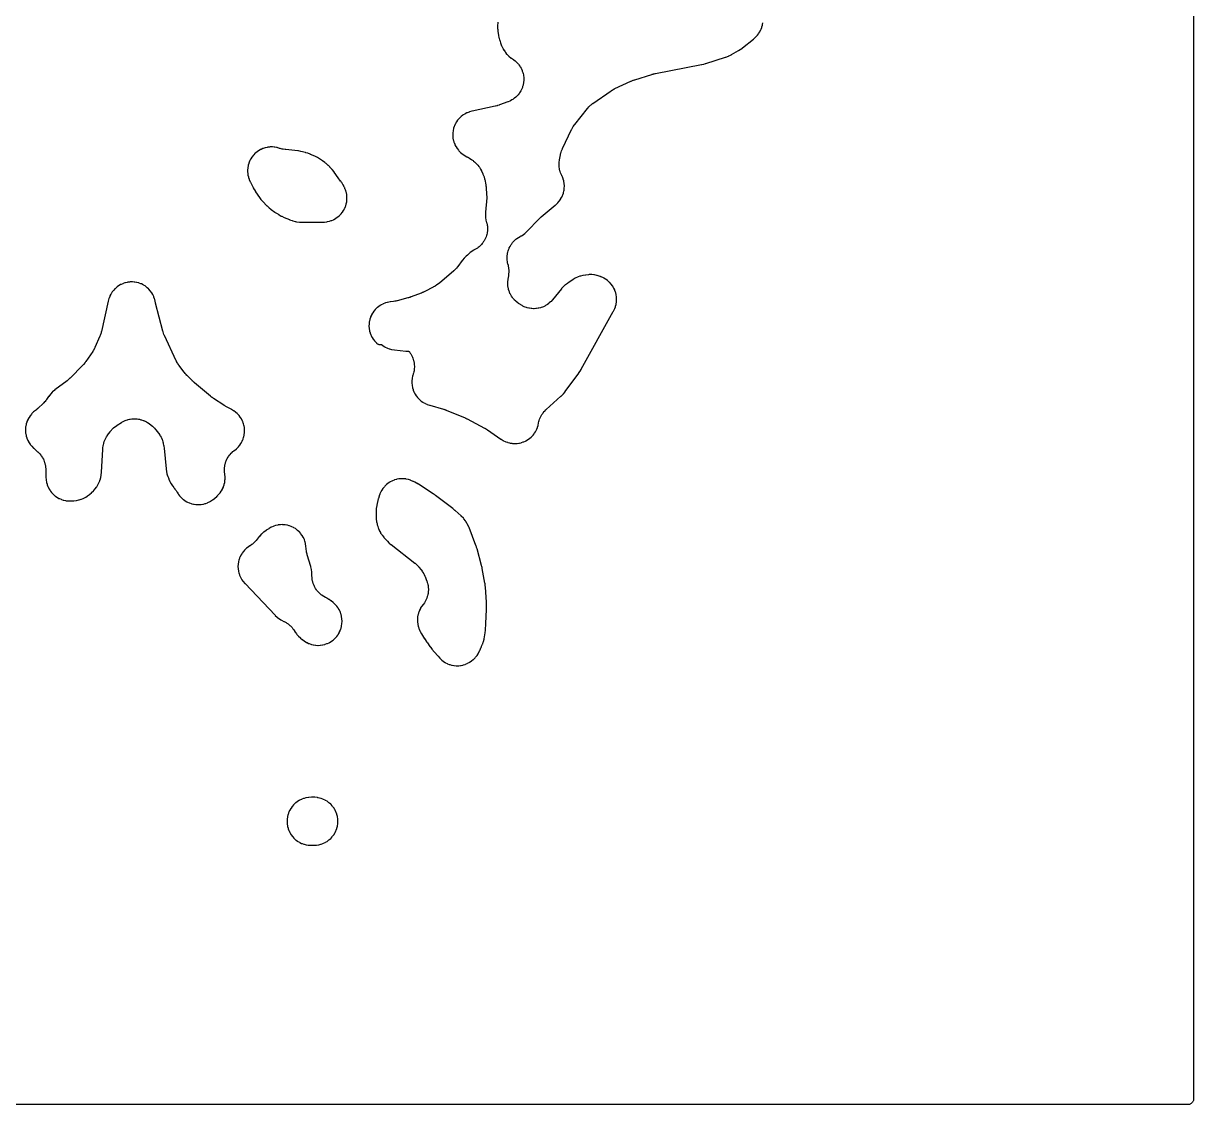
# Model space of a CAD drawing. Header units: millimetres. Extents: x 0 to 300, y 0 to 300.
# Drawn here: x 137.6 to 300.1, y -0.1 to 150 of the extents above; entities that cross this region are included whole.
import ezdxf

# ---------------------------------------------------------------- set-up
doc = ezdxf.new("R2010")
doc.units = ezdxf.units.MM
doc.layers.add('CUT', color=7, linetype='CONTINUOUS')

msp = doc.modelspace()

# ---------------------------------------------------------------- linework, layer by layer
at = {"layer": 'CUT'}
for points in [[(300.1235, 299.3054), (300.1235, 0.6946), (300.1187, 0.5967), (300.1072, 0.5191), (300.0882, 0.4431), (300.0617, 0.3692), (300.0282, 0.2983), (299.9879, 0.2311), (299.9412, 0.1681), (299.8885, 0.11), (299.8304, 0.0573), (299.7674, 0.0106), (299.7002, -0.0297), (299.6293, -0.0632), (299.5555, -0.0896), (299.4794, -0.1087), (299.4018, -0.1202), (299.3039, -0.125), (296.6235, -0.125), (3.375, -0.125)], [(203.4896, 150.1912), (203.4769, 149.6175), (203.4769, 149.5839), (203.4839, 149.2678), (203.4883, 149.2009), (203.5231, 148.8866), (203.5275, 148.8534), (203.6058, 148.3502), (203.6104, 148.3238), (203.6676, 148.0257), (203.6796, 147.9733), (203.7578, 147.6801), (203.7651, 147.6543), (203.8664, 147.3218), (203.8801, 147.281), (204.0201, 146.9004), (204.0543, 146.8215), (204.2364, 146.4591), (204.2568, 146.4213), (204.2714, 146.3959), (204.2931, 146.3605), (204.5067, 146.0323), (204.5557, 145.9652), (204.733, 145.7488), (204.789, 145.6875), (204.9888, 145.4918), (205.0513, 145.437), (205.3592, 145.1951), (205.3926, 145.1704), (205.6716, 144.9749), (205.717, 144.9414), (205.91, 144.7914), (205.9956, 144.7178), (206.1523, 144.5689), (206.2302, 144.4873), (206.3715, 144.3236), (206.4409, 144.2346), (206.5653, 144.0578), (206.6256, 143.9624), (206.7319, 143.7741), (206.7824, 143.6733), (206.8696, 143.4754), (206.9099, 143.37), (206.9771, 143.1645), (207.0068, 143.0556), (207.0533, 142.8445), (207.0721, 142.7332), (207.0975, 142.5185), (207.1052, 142.4059), (207.1093, 142.1898), (207.1058, 142.077), (207.0885, 141.8615), (207.0739, 141.7496), (207.0353, 141.5368), (207.0097, 141.4269), (206.9503, 141.219), (206.914, 141.1122), (206.8343, 140.9112), (206.7876, 140.8085), (206.6884, 140.6164), (206.6318, 140.5188), (206.5141, 140.3374), (206.4481, 140.2459), (206.313, 140.077), (206.2383, 139.9925), (206.0872, 139.8378), (206.0045, 139.7611), (205.8389, 139.6221), (205.7489, 139.5539), (205.5704, 139.432), (205.4741, 139.3731), (205.2844, 139.2694), (205.1828, 139.2203), (204.9578, 139.1248), (204.9053, 139.1041), (203.7346, 138.6748), (203.6975, 138.6619), (203.5172, 138.6027), (203.4797, 138.5911), (203.4077, 138.5702), (203.3698, 138.5599), (203.1859, 138.5133), (203.1477, 138.5043), (199.9544, 137.8113), (199.9179, 137.8024), (199.5757, 137.7102), (199.5042, 137.6871), (199.2675, 137.5974), (199.1986, 137.5674), (198.9719, 137.4548), (198.9063, 137.418), (198.6918, 137.2836), (198.6302, 137.2406), (198.43, 137.0856), (198.373, 137.0367), (198.1891, 136.8627), (198.1371, 136.8084), (197.9714, 136.6171), (197.925, 136.5579), (197.7789, 136.3512), (197.7386, 136.2877), (197.6137, 136.0676), (197.5799, 136.0005), (197.4773, 135.769), (197.4503, 135.6989), (197.371, 135.4585), (197.3511, 135.386), (197.296, 135.1389), (197.2832, 135.0649), (197.2528, 134.8136), (197.2475, 134.7386), (197.242, 134.4855), (197.2441, 134.4104), (197.2637, 134.158), (197.2732, 134.0835), (197.3176, 133.8342), (197.3344, 133.761), (197.4032, 133.5174), (197.4272, 133.4461), (197.5197, 133.2105), (197.5506, 133.142), (197.6659, 132.9166), (197.7034, 132.8515), (197.8404, 132.6387), (197.8842, 132.5776), (198.0416, 132.3793), (198.0911, 132.3228), (198.2673, 132.141), (198.3222, 132.0897), (198.5155, 131.9262), (198.5752, 131.8806), (198.7837, 131.737), (198.8477, 131.6975), (199.2232, 131.4903), (199.254, 131.4726), (199.2749, 131.461), (199.3052, 131.4448), (199.3558, 131.4161), (199.4137, 131.3812), (199.4377, 131.3663), (199.474, 131.3432), (199.4822, 131.338), (199.8456, 131.1023), (199.8866, 131.0745), (200.0615, 130.95), (200.1396, 130.8891), (200.2841, 130.766), (200.3566, 130.6985), (200.5073, 130.5456), (200.5413, 130.5096), (200.6827, 130.3531), (200.7198, 130.3099), (200.876, 130.1186), (200.9436, 130.0268), (201.0641, 129.8447), (201.1222, 129.7467), (201.2372, 129.5282), (201.2625, 129.4771), (201.4139, 129.1509), (201.441, 129.0877), (201.5498, 128.8108), (201.5922, 128.6801), (201.6669, 128.3921), (201.6821, 128.3251), (201.8257, 127.5922), (201.8323, 127.5555), (201.8611, 127.3774), (201.8665, 127.3405), (201.8756, 127.2698), (201.8797, 127.2327), (201.8969, 127.0532), (201.8998, 127.016), (201.9779, 125.7679), (201.9784, 125.758), (201.8009, 123.7813), (201.7985, 123.7442), (201.7843, 123.3941), (201.7849, 123.3198), (201.7992, 123.0699), (201.8071, 122.996), (201.8457, 122.7486), (201.8608, 122.6759), (201.9501, 122.3303), (201.9605, 122.2937), (201.9792, 122.234), (202.0066, 122.1288), (202.0495, 121.925), (202.0541, 121.8966), (202.0621, 121.8229), (202.0745, 121.6153), (202.0757, 121.5068), (202.0683, 121.2989), (202.0593, 121.1908), (202.0321, 120.9846), (202.0129, 120.8778), (201.9662, 120.6751), (201.9369, 120.5706), (201.8712, 120.3733), (201.832, 120.2721), (201.7479, 120.082), (201.6993, 119.9849), (201.5974, 119.8036), (201.5398, 119.7116), (201.4211, 119.5409), (201.355, 119.4548), (201.2206, 119.2961), (201.1467, 119.2167), (200.9978, 119.0714), (200.9166, 118.9994), (200.7546, 118.869), (200.6669, 118.8051), (200.4933, 118.6907), (200.3999, 118.6353), (200.2274, 118.5439), (200.195, 118.5257), (199.9465, 118.378), (199.8853, 118.3376), (199.6861, 118.1915), (199.6291, 118.1453), (199.4449, 117.9808), (199.3927, 117.9293), (199.3425, 117.8749), (199.2937, 117.8385), (199.0991, 117.6774), (199.0437, 117.6268), (198.8659, 117.4474), (198.8158, 117.3915), (198.5929, 117.117), (198.5699, 117.0874), (197.9696, 116.2687), (197.9295, 116.2172), (197.7496, 115.9992), (197.661, 115.9035), (197.4574, 115.7076), (197.4091, 115.6637), (195.3987, 113.9391), (195.0389, 113.6851), (195.0085, 113.6643), (194.8596, 113.5662), (194.8285, 113.5464), (194.7685, 113.5096), (194.7367, 113.4908), (194.5818, 113.4025), (194.5495, 113.3848), (193.3868, 112.7714), (193.3535, 112.7545), (193.191, 112.6755), (193.1572, 112.6597), (193.092, 112.6306), (193.0576, 112.6159), (192.8904, 112.5477), (192.8555, 112.5342), (191.4608, 112.0182), (191.4428, 112.0117), (191.3575, 111.9818), (191.3294, 111.9723), (191.2849, 111.958), (191.2749, 111.9548), (191.215, 111.9361), (191.1966, 111.9306), (191.1099, 111.9051), (191.0814, 111.8972), (191.0361, 111.8851), (191.026, 111.8825), (189.5096, 111.4948), (189.4777, 111.4871), (189.3232, 111.4523), (189.2911, 111.4456), (189.2297, 111.4336), (189.1974, 111.4278), (189.0412, 111.4019), (189.0087, 111.397), (188.5823, 111.339), (188.5459, 111.3331), (188.2037, 111.2694), (188.1319, 111.2524), (187.893, 111.1835), (187.8231, 111.1596), (187.592, 111.0677), (187.5248, 111.0372), (187.3037, 110.9234), (187.2398, 110.8864), (187.0308, 110.7517), (186.9708, 110.7087), (186.7758, 110.5544), (186.7203, 110.5058), (186.5412, 110.3332), (186.4906, 110.2795), (186.3291, 110.0904), (186.284, 110.032), (186.1416, 109.8281), (186.1023, 109.7656), (185.9804, 109.5489), (185.9474, 109.4828), (185.8471, 109.2553), (185.8206, 109.1864), (185.7429, 108.9502), (185.7232, 108.879), (185.6687, 108.6364), (185.6561, 108.5637), (185.6254, 108.3169), (185.6199, 108.2433), (185.6133, 107.9947), (185.6149, 107.9209), (185.6324, 107.6729), (185.6412, 107.5996), (185.6827, 107.3544), (185.6986, 107.2823), (185.7637, 107.0423), (185.7865, 106.9721), (185.8746, 106.7396), (185.904, 106.6719), (186.0143, 106.449), (186.0502, 106.3845), (186.1815, 106.1734), (186.2235, 106.1126), (186.3747, 105.9152), (186.4224, 105.8589), (186.592, 105.6771), (186.6449, 105.6256), (186.67, 105.6035), (186.7279, 105.5573), (186.7899, 105.5169), (186.8557, 105.4827), (186.9244, 105.4552), (186.9955, 105.4344), (187.0683, 105.4207), (187.1421, 105.4141), (187.2161, 105.4147), (187.2898, 105.4225), (187.3143, 105.4276), (187.338, 105.4079), (187.538, 105.258), (187.5995, 105.2164), (187.8132, 105.0867), (187.8784, 105.0514), (188.1037, 104.9432), (188.1721, 104.9143), (188.4069, 104.8286), (188.4778, 104.8066), (188.7198, 104.7442), (188.7925, 104.7292), (189.1381, 104.6752), (189.1749, 104.6704), (190.7116, 104.507), (190.7334, 104.505), (190.9794, 104.4859), (191.023, 104.4838), (191.146, 104.4814), (191.1639, 104.4611), (191.2325, 104.3749), (191.356, 104.2036), (191.416, 104.1112), (191.5223, 103.9287), (191.5731, 103.8309), (191.6613, 103.639), (191.7024, 103.5368), (191.7717, 103.3373), (191.8027, 103.2316), (191.8524, 103.0263), (191.8731, 102.9181), (191.9027, 102.709), (191.9128, 102.5993), (191.9221, 102.3883), (191.9216, 102.2781), (191.9105, 102.0672), (191.8993, 101.9576), (191.8679, 101.7488), (191.8462, 101.6407), (191.7947, 101.4359), (191.7627, 101.3304), (191.685, 101.1129), (191.6636, 101.0425), (191.6492, 100.9703), (191.6203, 100.778), (191.6099, 100.7186), (191.607, 100.7011), (191.6066, 100.6984), (191.602, 100.6622), (191.5768, 100.4174), (191.5729, 100.3445), (191.5713, 100.0984), (191.5744, 100.0255), (191.5965, 99.7804), (191.6065, 99.7081), (191.652, 99.4663), (191.6689, 99.3953), (191.7374, 99.159), (191.7611, 99.0899), (191.852, 98.8613), (191.8822, 98.7948), (191.9945, 98.5759), (192.031, 98.5126), (192.1638, 98.3056), (192.2062, 98.2461), (192.3583, 98.0527), (192.4062, 97.9976), (192.5762, 97.8197), (192.6291, 97.7694), (192.8154, 97.6087), (192.8729, 97.5637), (193.0737, 97.4216), (193.1353, 97.3823), (193.3489, 97.2602), (193.4139, 97.227), (193.6382, 97.1259), (193.7061, 97.0991), (194.0322, 96.9884), (194.067, 96.9775), (195.9783, 96.4293), (195.998, 96.4234), (196.091, 96.3949), (196.1213, 96.3852), (196.1691, 96.3691), (196.1797, 96.3654), (196.2435, 96.3432), (196.2629, 96.3362), (196.3541, 96.3026), (196.3839, 96.2911), (196.4306, 96.2724), (196.4411, 96.2681), (198.876, 95.2637), (198.8929, 95.2566), (198.9725, 95.2223), (198.9985, 95.2107), (199.0392, 95.1919), (199.0483, 95.1876), (199.1028, 95.1619), (199.1193, 95.1539), (199.1971, 95.1157), (199.2224, 95.1028), (199.2622, 95.082), (199.2711, 95.0773), (201.6754, 93.7918), (201.6925, 93.7825), (201.7727, 93.7378), (201.7988, 93.7228), (201.8398, 93.6986), (201.8489, 93.6931), (201.9035, 93.6601), (201.92, 93.6499), (201.9978, 93.6011), (202.0231, 93.5847), (202.0626, 93.5584), (202.0715, 93.5524), (203.9248, 92.2936), (203.9557, 92.2737), (204.2516, 92.0929), (204.3162, 92.0577), (204.5391, 91.9496), (204.6067, 91.9208), (204.839, 91.8347), (204.9091, 91.8126), (205.1486, 91.7494), (205.2206, 91.7341), (205.4651, 91.6944), (205.5382, 91.6861), (205.7854, 91.6702), (205.8589, 91.669), (206.1065, 91.6771), (206.1798, 91.683), (206.4254, 91.715), (206.4978, 91.728), (206.7392, 91.7835), (206.81, 91.8034), (207.0449, 91.882), (207.1134, 91.9087), (207.3396, 92.0096), (207.4053, 92.0428), (207.6207, 92.1651), (207.6828, 92.2045), (207.8854, 92.3471), (207.9434, 92.3923), (208.1312, 92.5537), (208.1846, 92.6043), (208.356, 92.7832), (208.4042, 92.8387), (208.5575, 93.0333), (208.6001, 93.0932), (208.7339, 93.3017), (208.7705, 93.3655), (208.8835, 93.5859), (208.9138, 93.6529), (209.005, 93.8832), (209.0287, 93.9528), (209.0971, 94.1909), (209.114, 94.2625), (209.1518, 94.4664), (209.1627, 94.5186), (209.2154, 94.7434), (209.2445, 94.8459), (209.3094, 95.0395), (209.3479, 95.1388), (209.4306, 95.3255), (209.4783, 95.4208), (209.5781, 95.599), (209.6344, 95.6894), (209.7504, 95.8575), (209.815, 95.9422), (209.9461, 96.0987), (210.0183, 96.1771), (210.1825, 96.3394), (210.2213, 96.376), (212.2717, 98.2218), (212.3, 98.2485), (212.5597, 98.5076), (212.6119, 98.5653), (212.8438, 98.8496), (212.8676, 98.8803), (214.7536, 101.4508), (214.7675, 101.4703), (214.9205, 101.6933), (214.9464, 101.7336), (215.0851, 101.9658), (215.097, 101.9865), (219.5423, 109.9886), (219.56, 110.0222), (219.7179, 110.3434), (219.748, 110.4131), (219.8374, 110.6526), (219.8603, 110.725), (219.9254, 110.9722), (219.941, 111.0465), (219.9811, 111.299), (219.9892, 111.3745), (220.0039, 111.6298), (220.0044, 111.7057), (219.9936, 111.9611), (219.9866, 112.0367), (219.9503, 112.2898), (219.9358, 112.3643), (219.8744, 112.6125), (219.8525, 112.6852), (219.7667, 112.926), (219.7377, 112.9962), (219.6283, 113.2273), (219.5924, 113.2942), (219.4605, 113.5132), (219.4182, 113.5762), (219.2651, 113.7809), (219.2166, 113.8394), (219.0439, 114.0279), (218.9898, 114.0812), (218.7991, 114.2515), (218.7401, 114.2992), (218.5333, 114.4496), (218.4698, 114.4911), (218.2491, 114.6202), (218.1817, 114.6552), (217.8563, 114.8041), (217.8214, 114.819), (217.7546, 114.8457), (217.7136, 114.8606), (217.3241, 114.9905), (217.24, 115.0133), (216.9443, 115.0755), (216.8614, 115.0882), (216.5555, 115.1179), (216.4702, 115.1213), (216.1924, 115.117), (216.1088, 115.111), (215.7169, 115.0614), (215.6755, 115.055), (215.3628, 114.9977), (215.3245, 114.9897), (214.966, 114.9047), (214.8909, 114.8828), (214.6424, 114.7961), (214.57, 114.7666), (214.3317, 114.6549), (214.2627, 114.6182), (213.947, 114.4283), (213.914, 114.4073), (213.4121, 114.0693), (213.4111, 114.0687), (213.3578, 114.035), (213.2357, 113.9505), (213.1977, 113.925), (213.1676, 113.9036), (212.8883, 113.695), (212.8313, 113.648), (212.6471, 113.4803), (212.595, 113.4279), (212.3613, 113.1693), (212.3372, 113.1413), (211.0959, 111.6255), (211.0593, 111.583), (210.8965, 111.4031), (210.8174, 111.3238), (210.6585, 111.1795), (210.572, 111.1084), (210.3997, 110.9805), (210.3066, 110.9182), (210.1226, 110.8077), (210.0239, 110.7549), (209.8299, 110.663), (209.7265, 110.6201), (209.5245, 110.5478), (209.4173, 110.5152), (209.2091, 110.463), (209.0993, 110.4412), (208.887, 110.4097), (208.7755, 110.3987), (208.5612, 110.3882), (208.4492, 110.3882), (208.2349, 110.3988), (208.1234, 110.4098), (207.9111, 110.4413), (207.8013, 110.4632), (207.5931, 110.5155), (207.486, 110.548), (207.284, 110.6204), (207.1805, 110.6634), (206.9866, 110.7553), (206.8879, 110.8081), (206.6798, 110.9331), (206.6325, 110.9631), (206.3963, 111.1212), (206.3959, 111.1207), (206.3759, 111.1346), (206.3578, 111.1459), (206.2624, 111.2124), (206.0864, 111.3491), (205.9983, 111.425), (205.8371, 111.5789), (205.7571, 111.6634), (205.6124, 111.8329), (205.5415, 111.9251), (205.4149, 112.1084), (205.3538, 112.2074), (205.2465, 112.4027), (205.1957, 112.5074), (205.1089, 112.7126), (205.0691, 112.8219), (205.0036, 113.0349), (204.9752, 113.1477), (204.9318, 113.3663), (204.9149, 113.4814), (204.894, 113.7033), (204.889, 113.8195), (204.8909, 114.0423), (204.8977, 114.1584), (204.9254, 114.4089), (204.9333, 114.4666), (205.0133, 114.9582), (205.0183, 114.9945), (205.0573, 115.3381), (205.062, 115.4112), (205.0661, 115.6582), (205.0638, 115.7315), (205.044, 115.9778), (205.0347, 116.0505), (204.9913, 116.2937), (204.9749, 116.3651), (204.9278, 116.5334), (204.914, 116.5877), (204.8601, 116.8243), (204.8406, 116.9347), (204.8138, 117.1476), (204.8052, 117.2593), (204.7993, 117.4738), (204.8018, 117.5858), (204.817, 117.7999), (204.8305, 117.9111), (204.8666, 118.1227), (204.8909, 118.232), (204.9477, 118.439), (204.9826, 118.5455), (205.0594, 118.7459), (205.1046, 118.8484), (205.2007, 119.0403), (205.2557, 119.1379), (205.3702, 119.3194), (205.4346, 119.4111), (205.5663, 119.5805), (205.6393, 119.6655), (205.7871, 119.8211), (205.8681, 119.8985), (206.0304, 120.0389), (206.1186, 120.108), (206.294, 120.2318), (206.3885, 120.2918), (206.5995, 120.4117), (206.6489, 120.4381), (206.7336, 120.4809), (206.7975, 120.5171), (207.0066, 120.6494), (207.0667, 120.6916), (207.2621, 120.8435), (207.3178, 120.8913), (207.5694, 121.1293), (207.5955, 121.1552), (209.1791, 122.8048), (209.1934, 122.8194), (209.2614, 122.8877), (209.284, 122.9098), (209.3201, 122.9442), (209.3283, 122.9518), (209.3772, 122.9974), (209.3922, 123.0112), (209.4639, 123.0757), (209.4877, 123.0965), (209.5257, 123.1288), (209.5342, 123.136), (211.482, 124.7598), (211.5104, 124.7846), (211.7715, 125.0252), (211.8242, 125.0789), (211.9929, 125.2683), (212.0401, 125.327), (212.1891, 125.5322), (212.2303, 125.5953), (212.3583, 125.8143), (212.393, 125.8811), (212.4987, 126.1117), (212.5266, 126.1816), (212.609, 126.4215), (212.6299, 126.4938), (212.6881, 126.7407), (212.7017, 126.8147), (212.7352, 127.0662), (212.7415, 127.1412), (212.7499, 127.3947), (212.7487, 127.47), (212.732, 127.7231), (212.7234, 127.7979), (212.6817, 128.0481), (212.6657, 128.1217), (212.5995, 128.3665), (212.5763, 128.4381), (212.4862, 128.6752), (212.456, 128.7442), (212.3763, 128.9041), (212.354, 128.9516), (212.2623, 129.1591), (212.2244, 129.2568), (212.1604, 129.4471), (212.1316, 129.5478), (212.0854, 129.7431), (212.066, 129.8461), (212.0379, 130.0449), (212.028, 130.1492), (212.0182, 130.3497), (212.018, 130.4544), (212.0267, 130.655), (212.0361, 130.7593), (212.0667, 130.9842), (212.075, 131.0359), (212.2093, 131.7682), (212.2194, 131.8175), (212.2681, 132.0298), (212.2949, 132.1267), (212.3544, 132.31), (212.3896, 132.4042), (212.4748, 132.6047), (212.4955, 132.6505), (213.7473, 135.2678), (213.7772, 135.3258), (213.9135, 135.5734), (213.9829, 135.6839), (214.1467, 135.9143), (214.186, 135.9664), (215.9733, 138.1983), (216.0087, 138.2404), (216.1665, 138.4191), (216.2432, 138.4979), (216.3973, 138.6417), (216.4812, 138.7128), (216.6704, 138.8578), (216.7148, 138.8902), (219.2551, 140.6503), (219.2681, 140.6592), (219.3012, 140.6814), (219.3766, 140.728), (219.6766, 140.8975), (219.7491, 140.9351), (219.7576, 140.9391), (219.7661, 140.9431), (221.9924, 141.976), (222.0265, 141.9912), (222.1924, 142.0617), (222.227, 142.0757), (222.2934, 142.1014), (222.3284, 142.1142), (222.4986, 142.1737), (222.534, 142.1855), (224.888, 142.9227), (224.9193, 142.932), (225.0713, 142.9748), (225.1029, 142.9833), (225.1634, 142.9985), (225.1952, 143.006), (225.3493, 143.04), (225.3813, 143.0466), (231.7918, 144.272), (231.8142, 144.2766), (232.0657, 144.3325), (232.1099, 144.3438), (232.3577, 144.4147), (232.3795, 144.4213), (235.1302, 145.299), (235.1685, 145.3124), (235.5265, 145.448), (235.6008, 145.4808), (235.9422, 145.6539), (235.9779, 145.6733), (236.9233, 146.2179), (236.9482, 146.2329), (237.1807, 146.379), (237.2288, 146.4118), (237.4493, 146.5752), (237.4724, 146.593), (239.0074, 147.8239), (239.0359, 147.8479), (239.2988, 148.0807), (239.3521, 148.1328), (239.5227, 148.3168), (239.5706, 148.3738), (239.7224, 148.5735), (239.7645, 148.635), (239.896, 148.8486), (239.9319, 148.9139), (240.0419, 149.1394), (240.0712, 149.2079), (240.1586, 149.4431), (240.181, 149.5141), (240.245, 149.7567), (240.2604, 149.8295), (240.3003, 150.0772)]]:
    msp.add_lwpolyline(points, dxfattribs=at)
for points in [[(170.6049, 125.5654), (170.6466, 125.5145), (170.8537, 125.2831), (170.8761, 125.259), (171.4469, 124.6742), (171.4704, 124.6511), (171.6971, 124.4381), (171.7471, 124.395), (171.9914, 124.2025), (172.0178, 124.1826), (172.5641, 123.7894), (172.6004, 123.7648), (172.9493, 123.543), (173.026, 123.5003), (173.0687, 123.4796), (173.0932, 123.4629), (173.1253, 123.4422), (173.4328, 123.2547), (173.5, 123.2182), (173.8247, 123.0626), (173.8596, 123.0469), (174.5626, 122.7524), (174.5989, 122.7383), (174.9449, 122.6138), (175.0195, 122.5912), (175.3764, 122.5028), (175.4145, 122.4944), (175.5632, 122.4656), (175.6017, 122.4592), (175.9655, 122.4078), (176.0432, 122.4009), (176.4103, 122.3872), (176.4493, 122.3867), (177.9004, 122.4067), (178.5522, 122.3867), (178.5717, 122.3864), (178.7924, 122.3853), (178.8315, 122.3861), (179.0519, 122.3963), (179.0714, 122.3975), (179.3828, 122.42), (179.4191, 122.4235), (179.7612, 122.4648), (179.8333, 122.477), (180.0737, 122.5299), (180.1443, 122.549), (180.3785, 122.6247), (180.4469, 122.6505), (180.6728, 122.7483), (180.7384, 122.7806), (180.9538, 122.8997), (181.016, 122.9381), (181.219, 123.0773), (181.2772, 123.1215), (181.466, 123.2796), (181.5197, 123.3291), (181.6923, 123.5046), (181.741, 123.5591), (181.896, 123.7504), (181.9392, 123.8093), (182.0751, 124.0146), (182.1125, 124.0774), (182.2281, 124.2947), (182.2593, 124.3608), (182.3534, 124.5883), (182.3781, 124.6571), (182.45, 124.8925), (182.4679, 124.9634), (182.5169, 125.2047), (182.5279, 125.2769), (182.5535, 125.5217), (182.5575, 125.5947), (182.5594, 125.8409), (182.5565, 125.9139), (182.5347, 126.1591), (182.5248, 126.2315), (182.4796, 126.4735), (182.4627, 126.5446), (182.3945, 126.7812), (182.3709, 126.8503), (182.3605, 126.8765), (182.3527, 126.8984), (182.3312, 126.9505), (182.2802, 127.0792), (182.2553, 127.1343), (182.2551, 127.1348), (182.2547, 127.1357), (182.2501, 127.1458), (182.2475, 127.151), (182.2227, 127.2034), (182.1755, 127.2914), (182.1379, 127.3649), (182.1125, 127.4092), (182.0537, 127.5189), (182.035, 127.5519), (181.9447, 127.7019), (181.9353, 127.7171), (181.8271, 127.8879), (181.8072, 127.9176), (181.6911, 128.083), (181.6806, 128.0975), (181.3356, 128.5653), (180.7873, 129.3647), (180.7627, 129.3986), (180.5216, 129.7117), (180.4669, 129.7751), (180.1929, 130.0597), (180.163, 130.089), (179.9918, 130.2482), (179.9651, 130.2719), (179.7081, 130.4892), (179.6515, 130.5327), (179.5813, 130.5816), (179.5302, 130.6296), (179.4694, 130.6809), (179.1705, 130.9075), (179.1382, 130.9307), (178.7572, 131.1894), (178.7287, 131.2078), (178.4559, 131.3757), (178.3965, 131.4087), (178.1098, 131.5516), (178.079, 131.5661), (177.5156, 131.8161), (177.4857, 131.8286), (177.2016, 131.9404), (177.1405, 131.9615), (176.8479, 132.0487), (176.8167, 132.0573), (176.1601, 132.223), (176.1291, 132.2301), (175.8353, 132.2913), (175.8163, 132.2944), (175.8069, 132.2968), (175.7258, 132.3127), (175.3401, 132.3665), (175.2991, 132.3711), (174.0616, 132.4756), (173.9932, 132.4835), (173.698, 132.5265), (173.5633, 132.5545), (173.2692, 132.6345), (173.23, 132.646), (173.2229, 132.6481), (173.205, 132.6535), (172.8663, 132.7497), (172.7935, 132.7666), (172.5459, 132.8113), (172.4719, 132.8209), (172.2211, 132.8411), (172.1464, 132.8434), (171.8949, 132.8388), (171.8204, 132.8338), (171.5705, 132.8046), (171.4968, 132.7923), (171.251, 132.7387), (171.1789, 132.7192), (170.9395, 132.6417), (170.8697, 132.6152), (170.6391, 132.5146), (170.5722, 132.4814), (170.3526, 132.3587), (170.2892, 132.3191), (170.0827, 132.1754), (170.0236, 132.1298), (169.8322, 131.9665), (169.7778, 131.9153), (169.6034, 131.734), (169.5543, 131.6777), (169.3985, 131.4802), (169.3552, 131.4193), (169.2195, 131.2074), (169.1824, 131.1426), (169.0681, 130.9185), (169.0375, 130.8503), (168.9459, 130.616), (168.9221, 130.5452), (168.8539, 130.3031), (168.8372, 130.2303), (168.7931, 129.9826), (168.7836, 129.9085), (168.764, 129.6577), (168.7619, 129.583), (168.767, 129.3315), (168.7722, 129.257), (168.8019, 129.0071), (168.8144, 128.9335), (168.8686, 128.6878), (168.8882, 128.6158), (168.9662, 128.3766), (168.9928, 128.3068), (169.1344, 127.9844), (169.1502, 127.9505), (169.5173, 127.2147), (169.5293, 127.1915), (169.6697, 126.9328), (169.6961, 126.8879), (169.8538, 126.6393), (169.8682, 126.6176), (170.3995, 125.8407), (170.4187, 125.8139)], [(138.8122, 95.8203), (138.7613, 95.7651), (138.5993, 95.5707), (138.5541, 95.5107), (138.4121, 95.3012), (138.3731, 95.237), (138.2525, 95.0146), (138.2199, 94.9469), (138.1219, 94.7136), (138.0962, 94.643), (138.0216, 94.4012), (138.0031, 94.3285), (137.9527, 94.0805), (137.9414, 94.0062), (137.9158, 93.7545), (137.9119, 93.6795), (137.9113, 93.4264), (137.9148, 93.3514), (137.9391, 93.0995), (137.95, 93.0252), (137.9991, 92.777), (138.0173, 92.7041), (138.0907, 92.4619), (138.116, 92.3912), (138.2129, 92.1574), (138.245, 92.0896), (138.3645, 91.8665), (138.4032, 91.8021), (138.5442, 91.592), (138.589, 91.5317), (138.75, 91.3365), (138.8006, 91.281), (139.0518, 91.0314), (139.0791, 91.0056), (139.6022, 90.5348), (139.6444, 90.4948), (139.8227, 90.317), (139.9008, 90.2308), (140.0417, 90.0584), (140.1105, 89.9647), (140.2331, 89.7788), (140.292, 89.6786), (140.3951, 89.4811), (140.4435, 89.3754), (140.5259, 89.1685), (140.5633, 89.0585), (140.6241, 88.8442), (140.6502, 88.7309), (140.6889, 88.5116), (140.7032, 88.3962), (140.7215, 88.1451), (140.7243, 88.087), (140.747, 87.0376), (140.7488, 87.0001), (140.7739, 86.647), (140.7829, 86.5725), (140.8257, 86.3233), (140.842, 86.25), (140.9092, 86.0062), (140.9327, 85.9349), (141.0235, 85.6989), (141.0539, 85.6303), (141.1676, 85.4044), (141.2047, 85.3391), (141.3401, 85.1256), (141.3834, 85.0642), (141.5392, 84.8651), (141.5883, 84.8083), (141.7631, 84.6255), (141.8176, 84.5739), (142.0095, 84.4092), (142.0688, 84.3632), (142.276, 84.2183), (142.3396, 84.1783), (142.5601, 84.0546), (142.6273, 84.0211), (142.8589, 83.9197), (142.9291, 83.893), (143.1696, 83.8149), (143.2421, 83.7953), (143.4891, 83.7413), (143.5632, 83.7289), (143.8143, 83.6996), (143.8892, 83.6946), (144.1421, 83.6902), (144.2171, 83.6926), (144.5698, 83.7214), (144.6072, 83.7253), (144.9433, 83.7696), (144.9796, 83.7752), (145.3204, 83.837), (145.392, 83.8535), (145.6301, 83.9209), (145.6997, 83.9443), (145.9302, 84.0344), (145.9972, 84.0644), (146.2179, 84.1763), (146.2818, 84.2126), (146.4906, 84.3453), (146.5507, 84.3876), (146.8237, 84.6007), (146.8521, 84.624), (147.0792, 84.8195), (147.1061, 84.8438), (147.3542, 85.079), (147.4044, 85.1314), (147.5649, 85.3155), (147.6098, 85.3724), (147.7761, 85.6047), (147.8204, 85.6742), (148.0118, 86.0141), (148.0521, 86.097), (148.2178, 86.4983), (148.2341, 86.5415), (148.2534, 86.5978), (148.264, 86.6311), (148.3568, 86.9482), (148.3734, 87.0162), (148.4186, 87.2479), (148.4288, 87.3172), (148.4619, 87.6458), (148.4646, 87.6808), (148.6362, 90.838), (148.6373, 90.8557), (148.6404, 90.9003), (148.6517, 90.9992), (148.7122, 91.3813), (148.7302, 91.4712), (148.7327, 91.4815), (148.7352, 91.4917), (148.7772, 91.658), (148.7915, 91.7098), (148.8589, 91.9323), (148.8948, 92.0334), (148.9726, 92.2237), (149.0178, 92.321), (149.1132, 92.5031), (149.1674, 92.5958), (149.2941, 92.7907), (149.3245, 92.835), (149.6552, 93.2947), (149.689, 93.3393), (149.8397, 93.5286), (149.9135, 93.6124), (150.0626, 93.766), (150.1443, 93.8422), (150.3077, 93.9804), (150.3964, 94.0483), (150.5956, 94.1857), (150.6423, 94.2163), (151.2482, 94.592), (151.294, 94.6189), (151.4948, 94.7308), (151.5897, 94.7781), (151.7758, 94.8601), (151.8747, 94.8983), (152.0676, 94.9627), (152.1697, 94.9916), (152.3677, 95.0378), (152.472, 95.057), (152.6734, 95.0846), (152.7791, 95.0941), (152.9822, 95.1028), (153.0883, 95.1024), (153.2952, 95.0919), (153.4029, 95.0814), (153.6179, 95.0499), (153.7262, 95.0287), (153.9315, 94.978), (154.0372, 94.9463), (154.2628, 94.8668), (154.3144, 94.8472), (154.3967, 94.8136), (154.4403, 94.7947), (154.6272, 94.7092), (154.7118, 94.6662), (154.8703, 94.577), (154.951, 94.5271), (155.1212, 94.4117), (155.1599, 94.3843), (155.3233, 94.2633), (155.3646, 94.2312), (155.5403, 94.0882), (155.6183, 94.0185), (155.7614, 93.8784), (155.8327, 93.8018), (155.9793, 93.6292), (156.0123, 93.5886), (156.3902, 93.0997), (156.4252, 93.0519), (156.5714, 92.8412), (156.6337, 92.7405), (156.7429, 92.5417), (156.7944, 92.4351), (156.8824, 92.226), (156.9226, 92.1147), (156.997, 91.8692), (157.0128, 91.8121), (157.0488, 91.6665), (157.058, 91.6258), (157.0993, 91.4283), (157.1071, 91.3873), (157.1205, 91.3088), (157.1268, 91.2675), (157.1534, 91.0675), (157.1582, 91.026), (157.4359, 88.1407), (157.4398, 88.1079), (157.4832, 87.7992), (157.4952, 87.7342), (157.5452, 87.5171), (157.5628, 87.4534), (157.6589, 87.1569), (157.6698, 87.1257), (157.8047, 86.764), (157.8184, 86.7298), (157.9556, 86.4102), (157.988, 86.344), (158.1076, 86.1262), (158.1463, 86.0634), (158.3425, 85.7764), (158.364, 85.7464), (158.5057, 85.5594), (158.5113, 85.5521), (158.5798, 85.4639), (158.5918, 85.4488), (158.6537, 85.3731), (158.6712, 85.3512), (158.793, 85.1947), (158.8437, 85.1241), (158.9463, 84.9691), (158.9694, 84.9328), (159.1292, 84.6704), (159.1714, 84.6083), (159.3237, 84.4063), (159.3718, 84.3486), (159.5433, 84.1626), (159.5969, 84.11), (159.7859, 83.9418), (159.8444, 83.8947), (160.049, 83.7461), (160.1119, 83.705), (160.3302, 83.5772), (160.3969, 83.5426), (160.6267, 83.437), (160.6965, 83.4091), (160.9356, 83.3267), (161.0078, 83.3058), (161.2539, 83.2474), (161.3278, 83.2337), (161.5785, 83.1999), (161.6533, 83.1936), (161.9061, 83.1847), (161.9812, 83.1858), (162.2336, 83.2019), (162.3083, 83.2104), (162.5579, 83.2513), (162.6313, 83.2671), (162.8757, 83.3325), (162.9472, 83.3555), (163.1839, 83.4447), (163.2528, 83.4746), (163.5606, 83.6268), (163.6253, 83.6628), (163.9077, 83.8385), (163.9676, 83.8799), (164.1627, 84.029), (164.2184, 84.076), (164.4702, 84.3098), (164.4963, 84.3352), (164.6156, 84.4572), (164.6419, 84.4854), (164.8826, 84.7578), (164.9307, 84.8181), (165.082, 85.0292), (165.1237, 85.094), (165.2529, 85.3193), (165.2878, 85.3881), (165.3935, 85.6253), (165.4213, 85.6972), (165.5024, 85.9439), (165.5227, 86.0183), (165.5784, 86.272), (165.5911, 86.348), (165.6208, 86.606), (165.6258, 86.683), (165.6292, 86.9426), (165.6263, 87.0197), (165.5942, 87.3818), (165.5899, 87.4201), (165.5758, 87.5207), (165.5692, 87.5788), (165.547, 87.8307), (165.5427, 87.9474), (165.546, 88.171), (165.5537, 88.2875), (165.5798, 88.5097), (165.5994, 88.6248), (165.6481, 88.8431), (165.6793, 88.9556), (165.7501, 89.1678), (165.7927, 89.2765), (165.8848, 89.4803), (165.9383, 89.5841), (166.0508, 89.7774), (166.1146, 89.8752), (166.2463, 90.056), (166.3198, 90.1467), (166.4693, 90.3131), (166.5516, 90.3958), (166.7174, 90.546), (166.8078, 90.6199), (166.9037, 90.6904), (166.9309, 90.7114), (167.1986, 90.9275), (167.2534, 90.9763), (167.4298, 91.1492), (167.4796, 91.203), (167.6384, 91.3922), (167.6828, 91.4505), (167.8227, 91.6541), (167.8613, 91.7165), (167.9809, 91.9326), (168.0133, 91.9984), (168.1115, 92.225), (168.1374, 92.2936), (168.2134, 92.5286), (168.2325, 92.5994), (168.2855, 92.8407), (168.2977, 92.913), (168.3272, 93.1582), (168.3324, 93.2314), (168.3381, 93.4783), (168.3362, 93.5516), (168.3181, 93.7979), (168.3092, 93.8707), (168.2674, 94.1142), (168.2515, 94.1857), (168.1864, 94.424), (168.1637, 94.4938), (168.076, 94.7247), (168.0467, 94.7919), (167.9371, 95.0132), (167.9015, 95.0773), (167.7711, 95.2871), (167.7294, 95.3474), (167.5794, 95.5437), (167.5321, 95.5997), (167.3639, 95.7806), (167.3114, 95.8318), (167.1266, 95.9956), (167.0694, 96.0416), (166.8696, 96.1868), (166.8083, 96.227), (166.5104, 96.4024), (166.4784, 96.4203), (165.8397, 96.7559), (165.8233, 96.7647), (165.7462, 96.8068), (165.7211, 96.821), (165.6818, 96.8438), (165.6729, 96.849), (165.6205, 96.88), (165.6045, 96.8896), (165.5297, 96.9356), (165.5053, 96.951), (165.4671, 96.9758), (165.4586, 96.9814), (164.0195, 97.9346), (163.993, 97.9526), (163.8665, 98.0416), (163.8406, 98.0604), (163.7916, 98.0969), (163.7663, 98.1164), (163.645, 98.2124), (163.6201, 98.2326), (161.3789, 100.1099), (161.3664, 100.1206), (161.3093, 100.1698), (161.2911, 100.1859), (161.2593, 100.2145), (161.2518, 100.2213), (161.2125, 100.2573), (161.2005, 100.2685), (161.1457, 100.3202), (161.1282, 100.337), (161.0977, 100.3671), (161.0905, 100.3742), (160.3671, 101.0991), (160.3396, 101.1276), (160.209, 101.268), (160.1824, 101.2975), (160.1328, 101.3546), (160.1074, 101.3851), (159.9868, 101.5342), (159.9624, 101.5654), (159.2208, 102.5509), (159.2095, 102.5662), (159.1684, 102.6228), (159.133, 102.6744), (159.033, 102.8291), (158.9879, 102.9054), (158.8994, 103.0689), (158.875, 103.1167), (158.8604, 103.1469), (158.8556, 103.1571), (157.2078, 106.6674), (157.2007, 106.6829), (157.1829, 106.7223), (157.1471, 106.8115), (157.0227, 107.1637), (156.9965, 107.2483), (156.9939, 107.2582), (156.9913, 107.268), (155.9898, 111.1433), (155.9872, 111.1534), (155.975, 111.2024), (155.9726, 111.2126), (155.8594, 111.6863), (155.838, 111.7593), (155.7577, 111.9902), (155.73, 112.059), (155.6254, 112.2857), (155.5911, 112.3514), (155.465, 112.5668), (155.4244, 112.6289), (155.2779, 112.831), (155.2315, 112.8888), (155.0659, 113.0757), (155.0141, 113.1288), (154.8312, 113.2986), (154.7745, 113.3464), (154.5758, 113.4976), (154.5147, 113.5396), (154.3023, 113.6708), (154.2374, 113.7066), (154.0132, 113.8165), (153.9451, 113.8458), (153.7113, 113.9333), (153.6407, 113.9559), (153.3994, 114.0202), (153.327, 114.0358), (153.0806, 114.0763), (153.007, 114.0847), (152.7578, 114.101), (152.6837, 114.1023), (152.4342, 114.0942), (152.3603, 114.0882), (152.1127, 114.0559), (152.0398, 114.0428), (151.7965, 113.9865), (151.7252, 113.9663), (151.4886, 113.8866), (151.4196, 113.8596), (151.1919, 113.7572), (151.1258, 113.7236), (150.9092, 113.5995), (150.8467, 113.5596), (150.6431, 113.415), (150.5849, 113.3692), (150.3964, 113.2055), (150.3428, 113.1542), (150.1712, 112.9729), (150.1229, 112.9167), (149.9697, 112.7195), (149.9271, 112.6589), (149.7939, 112.4477), (149.7574, 112.3832), (149.6454, 112.1601), (149.6154, 112.0923), (149.5256, 111.8593), (149.5023, 111.7889), (149.409, 111.4522), (149.4, 111.4162), (148.4506, 107.2011), (148.4465, 107.1837), (148.436, 107.1398), (148.4081, 107.0434), (148.2834, 106.6738), (148.2503, 106.5874), (148.2461, 106.5777), (148.2419, 106.5679), (147.549, 104.9986), (147.5423, 104.9837), (147.5251, 104.9463), (147.4836, 104.8646), (147.3095, 104.5537), (147.2655, 104.4817), (147.2601, 104.4735), (147.2547, 104.4655), (146.2972, 103.0451), (146.2876, 103.0311), (146.2631, 102.9958), (146.2053, 102.9198), (145.9685, 102.634), (145.9098, 102.5685), (145.9027, 102.5612), (145.8957, 102.5539), (144.1085, 100.7399), (144.0948, 100.7262), (144.0507, 100.683), (143.9888, 100.6265), (143.7505, 100.4249), (143.6986, 100.3835), (142.0071, 99.1135), (141.975, 99.0881), (141.6792, 98.84), (141.6194, 98.7841), (141.4285, 98.5852), (141.375, 98.5232), (141.1392, 98.2176), (141.115, 98.1845), (140.8357, 97.7792), (140.8248, 97.7636), (140.7841, 97.7066), (140.7463, 97.6566), (140.631, 97.5126), (140.5729, 97.4455), (140.4455, 97.3096), (140.4078, 97.2713), (140.3837, 97.2479), (140.3756, 97.2401), (139.6783, 96.5762), (139.6506, 96.5508), (139.5149, 96.4299), (139.4865, 96.4053), (139.4237, 96.353), (139.4018, 96.3352), (139.3996, 96.3335), (139.3669, 96.306), (139.3654, 96.3047), (139.3236, 96.2694), (139.0487, 96.0478), (138.9926, 95.9978)], [(187.6737, 78.6527), (187.7001, 78.6222), (188.1466, 78.1331), (188.1688, 78.1099), (188.3819, 77.8954), (188.4289, 77.8519), (188.6593, 77.6562), (188.6842, 77.6359), (191.972, 75.0733), (192.0222, 75.0319), (192.2342, 74.8462), (192.327, 74.7551), (192.5165, 74.5465), (192.5589, 74.4971), (192.8678, 74.1153), (192.9028, 74.0698), (193.0495, 73.8686), (193.1124, 73.7724), (193.2235, 73.5823), (193.2765, 73.4803), (193.3798, 73.2539), (193.4024, 73.201), (193.6216, 72.6485), (193.6403, 72.5979), (193.7161, 72.3769), (193.7462, 72.2733), (193.7945, 72.0723), (193.8147, 71.9664), (193.8438, 71.7618), (193.8538, 71.6544), (193.8634, 71.448), (193.8633, 71.3401), (193.8534, 71.1337), (193.8431, 71.0263), (193.8136, 70.8218), (193.7932, 70.7159), (193.7446, 70.515), (193.7143, 70.4115), (193.6469, 70.2161), (193.6069, 70.116), (193.5214, 69.9279), (193.4721, 69.8319), (193.3691, 69.6527), (193.311, 69.5619), (193.176, 69.3712), (193.1438, 69.3279), (192.9692, 69.1046), (192.926, 69.0433), (192.7908, 68.8299), (192.7538, 68.7647), (192.6403, 68.539), (192.6099, 68.4705), (192.5192, 68.2347), (192.4957, 68.1635), (192.4287, 67.92), (192.4123, 67.8468), (192.3696, 67.5978), (192.3606, 67.5234), (192.3426, 67.2714), (192.3409, 67.1965), (192.3479, 66.944), (192.3536, 66.8692), (192.3854, 66.6186), (192.3985, 66.5448), (192.4548, 66.2986), (192.4681, 66.2513), (192.4795, 66.2079), (192.5558, 65.9676), (192.5819, 65.8974), (192.6814, 65.6657), (192.7143, 65.5985), (192.8848, 65.2895), (192.9037, 65.2572), (193.3397, 64.5516), (193.3515, 64.533), (193.4885, 64.325), (193.5138, 64.2889), (193.6626, 64.0892), (193.676, 64.0718), (193.757, 63.9694), (193.925, 63.7076), (193.94, 63.685), (194.1146, 63.4331), (194.1471, 63.3896), (194.3392, 63.1508), (194.3565, 63.13), (195.1186, 62.2488), (195.2, 62.1459), (195.2233, 62.1179), (195.4489, 61.8593), (195.4994, 61.8068), (195.6775, 61.6382), (195.7328, 61.5908), (195.9262, 61.4401), (195.9857, 61.3981), (196.1927, 61.2666), (196.256, 61.2306), (196.4746, 61.1195), (196.541, 61.0897), (196.7693, 61), (196.8382, 60.9766), (197.074, 60.9092), (197.1449, 60.8926), (197.386, 60.848), (197.4582, 60.8382), (197.7025, 60.817), (197.7752, 60.8141), (198.0204, 60.8163), (198.0931, 60.8205), (198.337, 60.8461), (198.409, 60.8572), (198.6493, 60.906), (198.7199, 60.9239), (198.9544, 60.9956), (199.0229, 61.0202), (199.2495, 61.1139), (199.3154, 61.1449), (199.532, 61.2599), (199.5946, 61.2971), (199.8115, 61.4404), (199.8729, 61.4856), (200.1051, 61.675), (200.1641, 61.7285), (200.3532, 61.919), (200.4063, 61.9784), (200.5744, 62.1877), (200.6209, 62.2523), (200.7662, 62.478), (200.8057, 62.5472), (200.9748, 62.8826), (200.9918, 62.9187), (201.2022, 63.3967), (201.2196, 63.4399), (201.2477, 63.516), (201.379, 63.7946), (201.4074, 63.8633), (201.4916, 64.099), (201.5131, 64.1701), (201.5981, 64.51), (201.6062, 64.5463), (201.7132, 65.0847), (201.7183, 65.1136), (201.7618, 65.3869), (201.7687, 65.4452), (201.7909, 65.721), (201.7927, 65.7503), (201.8311, 66.6718), (201.9294, 68.6011), (201.9302, 68.621), (201.9358, 68.8457), (201.9357, 68.8855), (201.9308, 69.0634), (201.9324, 69.1021), (201.933, 69.122), (201.9365, 69.347), (201.936, 69.3868), (201.9277, 69.6118), (201.9267, 69.6316), (201.7961, 71.6987), (201.7943, 71.7211), (201.7709, 71.9735), (201.7654, 72.018), (201.7271, 72.2686), (201.7234, 72.2907), (201.3498, 74.3305), (201.3467, 74.3464), (201.3098, 74.5262), (201.3026, 74.5578), (201.2581, 74.7358), (201.254, 74.7515), (200.6339, 77.0225), (200.6286, 77.0411), (200.5657, 77.2504), (200.5536, 77.2871), (200.4801, 77.493), (200.4734, 77.5111), (199.505, 80.0206), (199.4876, 80.0619), (199.3123, 80.447), (199.2703, 80.5263), (199.0716, 80.8537), (199.0209, 80.9271), (198.7884, 81.2247), (198.7299, 81.2913), (198.4359, 81.5886), (198.4038, 81.6192), (197.5654, 82.3734), (197.5545, 82.383), (197.4199, 82.4996), (197.3962, 82.5192), (197.2687, 82.6208), (197.2569, 82.6301), (194.8671, 84.4587), (194.8547, 84.4679), (194.7145, 84.5708), (194.6894, 84.5885), (194.5451, 84.6856), (194.5322, 84.694), (192.4703, 86.0219), (192.452, 86.0333), (192.243, 86.1597), (192.2054, 86.181), (191.9895, 86.2952), (191.9703, 86.3051), (191.788, 86.395), (191.7539, 86.4108), (191.4285, 86.5519), (191.358, 86.5783), (191.1167, 86.6556), (191.044, 86.675), (190.7963, 86.728), (190.722, 86.7401), (190.4702, 86.7684), (190.3952, 86.7731), (190.1418, 86.7763), (190.0666, 86.7736), (189.8142, 86.7517), (189.7397, 86.7416), (189.4906, 86.6949), (189.4175, 86.6774), (189.1743, 86.6064), (189.1032, 86.5817), (188.8682, 86.487), (188.7999, 86.4555), (188.5754, 86.338), (188.5106, 86.2998), (188.2988, 86.1607), (188.2381, 86.1163), (188.0411, 85.957), (187.985, 85.9068), (187.8048, 85.7287), (187.7539, 85.6733), (187.5922, 85.4783), (187.5471, 85.4181), (187.4054, 85.208), (187.3664, 85.1437), (187.2462, 84.9207), (187.2138, 84.8528), (187.1449, 84.6876), (187.1324, 84.6599), (187.1176, 84.6223), (187.1162, 84.6189), (187.1153, 84.6164), (187.0395, 84.4233), (187.0154, 84.3518), (186.9189, 84.0093), (186.9095, 83.9728), (186.7087, 83.0958), (186.6999, 83.0512), (186.6294, 82.6284), (186.6198, 82.538), (186.6003, 82.1099), (186.5996, 82.0644), (186.6086, 81.4341), (186.6099, 81.3988), (186.6302, 81.0662), (186.6378, 80.9959), (186.6742, 80.7606), (186.6883, 80.6914), (186.7465, 80.4605), (186.7669, 80.3928), (186.838, 80.1918), (186.8482, 80.1515), (186.9124, 79.9367), (186.9342, 79.8738), (187.0213, 79.6547), (187.0517, 79.5878), (187.1958, 79.3074), (187.2364, 79.2378), (187.3853, 79.0111), (187.433, 78.9462)], [(169.1262, 77.4755), (169.0735, 77.4404), (168.8781, 77.318), (168.8184, 77.2764), (168.6241, 77.127), (168.5686, 77.0799), (168.3895, 76.9126), (168.3388, 76.8604), (168.1765, 76.6767), (168.131, 76.6199), (167.987, 76.4216), (167.9471, 76.3607), (167.8227, 76.1494), (167.7889, 76.0851), (167.6853, 75.8629), (167.6577, 75.7955), (167.5759, 75.5645), (167.5549, 75.4948), (167.4955, 75.257), (167.4813, 75.1856), (167.4449, 74.9432), (167.4375, 74.8708), (167.4245, 74.6261), (167.4241, 74.5533), (167.4346, 74.3084), (167.4411, 74.2359), (167.475, 73.9932), (167.4884, 73.9217), (167.5453, 73.6832), (167.5656, 73.6133), (167.645, 73.3814), (167.6718, 73.3138), (167.773, 73.0906), (167.8062, 73.0258), (167.9283, 72.8133), (167.9676, 72.752), (168.1094, 72.5521), (168.1544, 72.4948), (168.3787, 72.2354), (168.4032, 72.2084), (172.5757, 67.8264), (172.6023, 67.7998), (172.8596, 67.5551), (172.9167, 67.506), (173.1169, 67.3502), (173.1786, 67.307), (173.3932, 67.1718), (173.4589, 67.1349), (173.8117, 66.9588), (173.8281, 66.9511), (173.9359, 66.8978), (174.1184, 66.7963), (174.211, 66.7389), (174.3831, 66.6204), (174.4698, 66.5544), (174.6297, 66.4201), (174.7097, 66.3461), (174.8561, 66.1971), (174.9287, 66.1158), (175.0601, 65.9535), (175.1246, 65.8656), (175.255, 65.6687), (175.284, 65.6226), (175.3665, 65.4843), (175.4078, 65.4221), (175.557, 65.2198), (175.6042, 65.162), (175.7725, 64.9754), (175.8251, 64.9225), (176.0852, 64.6856), (176.1134, 64.6611), (176.3586, 64.4589), (176.3879, 64.4359), (176.6698, 64.2258), (176.7317, 64.1842), (176.9468, 64.0545), (177.0125, 64.0192), (177.2393, 63.9112), (177.3081, 63.8825), (177.5444, 63.7973), (177.6157, 63.7755), (177.8592, 63.7138), (177.9323, 63.6991), (178.1806, 63.6616), (178.2548, 63.6541), (178.5057, 63.6411), (178.5802, 63.6409), (178.8311, 63.6526), (178.9054, 63.6597), (179.1539, 63.6959), (179.2271, 63.7103), (179.4709, 63.7707), (179.5423, 63.7921), (179.779, 63.8761), (179.848, 63.9044), (180.0754, 64.0112), (180.1412, 64.0462), (180.357, 64.1747), (180.4191, 64.216), (180.6213, 64.3651), (180.679, 64.4122), (180.8656, 64.5804), (180.9185, 64.6329), (181.0877, 64.8186), (181.1352, 64.8761), (181.2854, 65.0774), (181.327, 65.1393), (181.4567, 65.3544), (181.492, 65.42), (181.6001, 65.6468), (181.6288, 65.7156), (181.7141, 65.9519), (181.736, 66.0231), (181.7977, 66.2666), (181.8125, 66.3397), (181.8543, 66.6162), (181.8618, 66.6904), (181.8764, 66.9693), (181.8766, 67.0438), (181.865, 67.2946), (181.858, 67.3688), (181.8219, 67.6171), (181.8076, 67.6903), (181.7474, 67.9339), (181.726, 68.0053), (181.6423, 68.2419), (181.614, 68.3109), (181.5075, 68.5381), (181.4726, 68.604), (181.3443, 68.8197), (181.3031, 68.8818), (181.1543, 69.0839), (181.1073, 69.1417), (180.9394, 69.3283), (180.8869, 69.3812), (180.7016, 69.5505), (180.6442, 69.598), (180.3629, 69.8083), (180.3325, 69.8299), (180.0931, 69.9912), (180.0617, 70.0113), (179.7606, 70.1934), (179.6949, 70.2288), (179.6131, 70.2679), (179.563, 70.2934), (179.3487, 70.4091), (179.2526, 70.4673), (179.0741, 70.5877), (178.9842, 70.6551), (178.8184, 70.7925), (178.7356, 70.8684), (178.5842, 71.0215), (178.5092, 71.1052), (178.3736, 71.2725), (178.3072, 71.3631), (178.1887, 71.5429), (178.1316, 71.6397), (178.0314, 71.8303), (177.9841, 71.9322), (177.9032, 72.1317), (177.8661, 72.2378), (177.8052, 72.4444), (177.7788, 72.5536), (177.7385, 72.7651), (177.723, 72.8764), (177.7037, 73.0908), (177.6992, 73.2031), (177.7016, 73.4591), (177.701, 73.4972), (177.7006, 73.5057), (177.7004, 73.5184), (177.6895, 73.7764), (177.6824, 73.8527), (177.6455, 74.1083), (177.6307, 74.1835), (177.5433, 74.5342), (177.5331, 74.5711), (177.0315, 76.2238), (177.0136, 76.2899), (176.9446, 76.5785), (176.9209, 76.7134), (176.887, 77.0083), (176.8813, 77.0765), (176.8646, 77.3836), (176.8571, 77.4567), (176.8199, 77.7014), (176.8054, 77.7734), (176.7447, 78.0134), (176.7233, 78.0837), (176.6397, 78.3166), (176.6116, 78.3845), (176.506, 78.6084), (176.4714, 78.6732), (176.3446, 78.8858), (176.304, 78.947), (176.1573, 79.1464), (176.1109, 79.2034), (175.9457, 79.3876), (175.894, 79.4399), (175.7117, 79.6073), (175.6553, 79.6543), (175.4576, 79.8034), (175.3969, 79.8447), (175.1858, 79.974), (175.1214, 80.0093), (174.8988, 80.1176), (174.8313, 80.1465), (174.5993, 80.2328), (174.5292, 80.255), (174.29, 80.3185), (174.2182, 80.3339), (173.9739, 80.374), (173.9009, 80.3823), (173.6539, 80.3986), (173.5805, 80.3999), (173.3331, 80.3923), (173.2598, 80.3865), (173.0143, 80.355), (172.942, 80.3421), (172.7007, 80.2871), (172.6299, 80.2673), (172.395, 80.1892), (172.3265, 80.1627), (172.1003, 80.0623), (172.0346, 80.0293), (171.733, 79.8589), (171.7015, 79.84), (171.3539, 79.6208), (171.3191, 79.5975), (170.9974, 79.3689), (170.932, 79.3167), (170.7216, 79.1291), (170.6622, 79.0701), (170.3984, 78.7767), (170.3712, 78.7448), (169.9452, 78.2152), (169.9041, 78.167), (169.7206, 77.9631), (169.6307, 77.8738), (169.4494, 77.7127), (169.3502, 77.6339)], [(175.4388, 41.7649), (175.3822, 41.7171), (175.1996, 41.5467), (175.1479, 41.4936), (174.9827, 41.3062), (174.9365, 41.2483), (174.7904, 41.0458), (174.75, 40.9836), (174.6243, 40.7678), (174.5901, 40.702), (174.4861, 40.4749), (174.4585, 40.4061), (174.377, 40.17), (174.3563, 40.0988), (174.2982, 39.8559), (174.2846, 39.7831), (174.2504, 39.5357), (174.2439, 39.4618), (174.2341, 39.2123), (174.2347, 39.1381), (174.2493, 38.8888), (174.2572, 38.8151), (174.2959, 38.5684), (174.311, 38.4958), (174.3736, 38.254), (174.3956, 38.1832), (174.4815, 37.9487), (174.5103, 37.8804), (174.6186, 37.6554), (174.654, 37.5902), (174.7837, 37.3768), (174.8253, 37.3154), (174.9751, 37.1156), (175.0225, 37.0585), (175.1911, 36.8743), (175.2438, 36.8222), (175.4296, 36.6552), (175.4871, 36.6084), (175.6882, 36.4604), (175.75, 36.4195), (175.9646, 36.2918), (176.0301, 36.257), (176.2562, 36.1508), (176.3247, 36.1226), (176.5601, 36.039), (176.631, 36.0176), (176.8734, 35.9572), (176.9461, 35.9429), (177.1932, 35.9064), (177.267, 35.8992), (177.6161, 35.8822), (177.6532, 35.8812), (177.881, 35.8813), (177.9183, 35.8822), (178.2694, 35.8994), (178.3437, 35.9067), (178.5921, 35.9436), (178.6652, 35.9581), (178.9089, 36.0191), (178.9802, 36.0408), (179.2167, 36.1253), (179.2856, 36.1539), (179.5126, 36.2612), (179.5784, 36.2964), (179.7939, 36.4255), (179.8559, 36.4669), (180.0576, 36.6164), (180.1153, 36.6637), (180.3014, 36.8324), (180.3541, 36.8851), (180.5228, 37.0711), (180.5702, 37.1288), (180.7198, 37.3304), (180.7613, 37.3924), (180.8905, 37.6078), (180.9256, 37.6736), (181.0331, 37.9006), (181.0616, 37.9694), (181.1463, 38.2059), (181.168, 38.2772), (181.2291, 38.5208), (181.2437, 38.594), (181.2807, 38.8424), (181.288, 38.9166), (181.3004, 39.1674), (181.3005, 39.242), (181.2883, 39.4929), (181.281, 39.5671), (181.2443, 39.8155), (181.2298, 39.8887), (181.1689, 40.1323), (181.1473, 40.2037), (181.0628, 40.4402), (181.0343, 40.5091), (180.927, 40.7362), (180.8919, 40.802), (180.7629, 41.0175), (180.7216, 41.0795), (180.5721, 41.2814), (180.5248, 41.339), (180.3563, 41.5252), (180.3036, 41.578), (180.1176, 41.7468), (180.06, 41.7941), (179.8584, 41.9439), (179.7964, 41.9854), (179.5811, 42.1147), (179.5154, 42.1499), (179.2884, 42.2574), (179.2195, 42.286), (178.9831, 42.3708), (178.9118, 42.3925), (178.5709, 42.4782), (178.5345, 42.4864), (178.5272, 42.4879), (178.4859, 42.495), (178.0946, 42.5509), (178.0111, 42.5582), (177.7289, 42.5671), (177.6451, 42.5652), (177.2704, 42.5356), (177.1943, 42.5257), (176.8939, 42.4711), (176.826, 42.4555), (176.5998, 42.3926), (176.5336, 42.3708), (176.2939, 42.2797), (176.228, 42.251), (175.9752, 42.1265), (175.9104, 42.0905), (175.6982, 41.9588), (175.6372, 41.9167)]]:
    msp.add_lwpolyline(points, close=True, dxfattribs=at)

doc.saveas('drawing.dxf')
